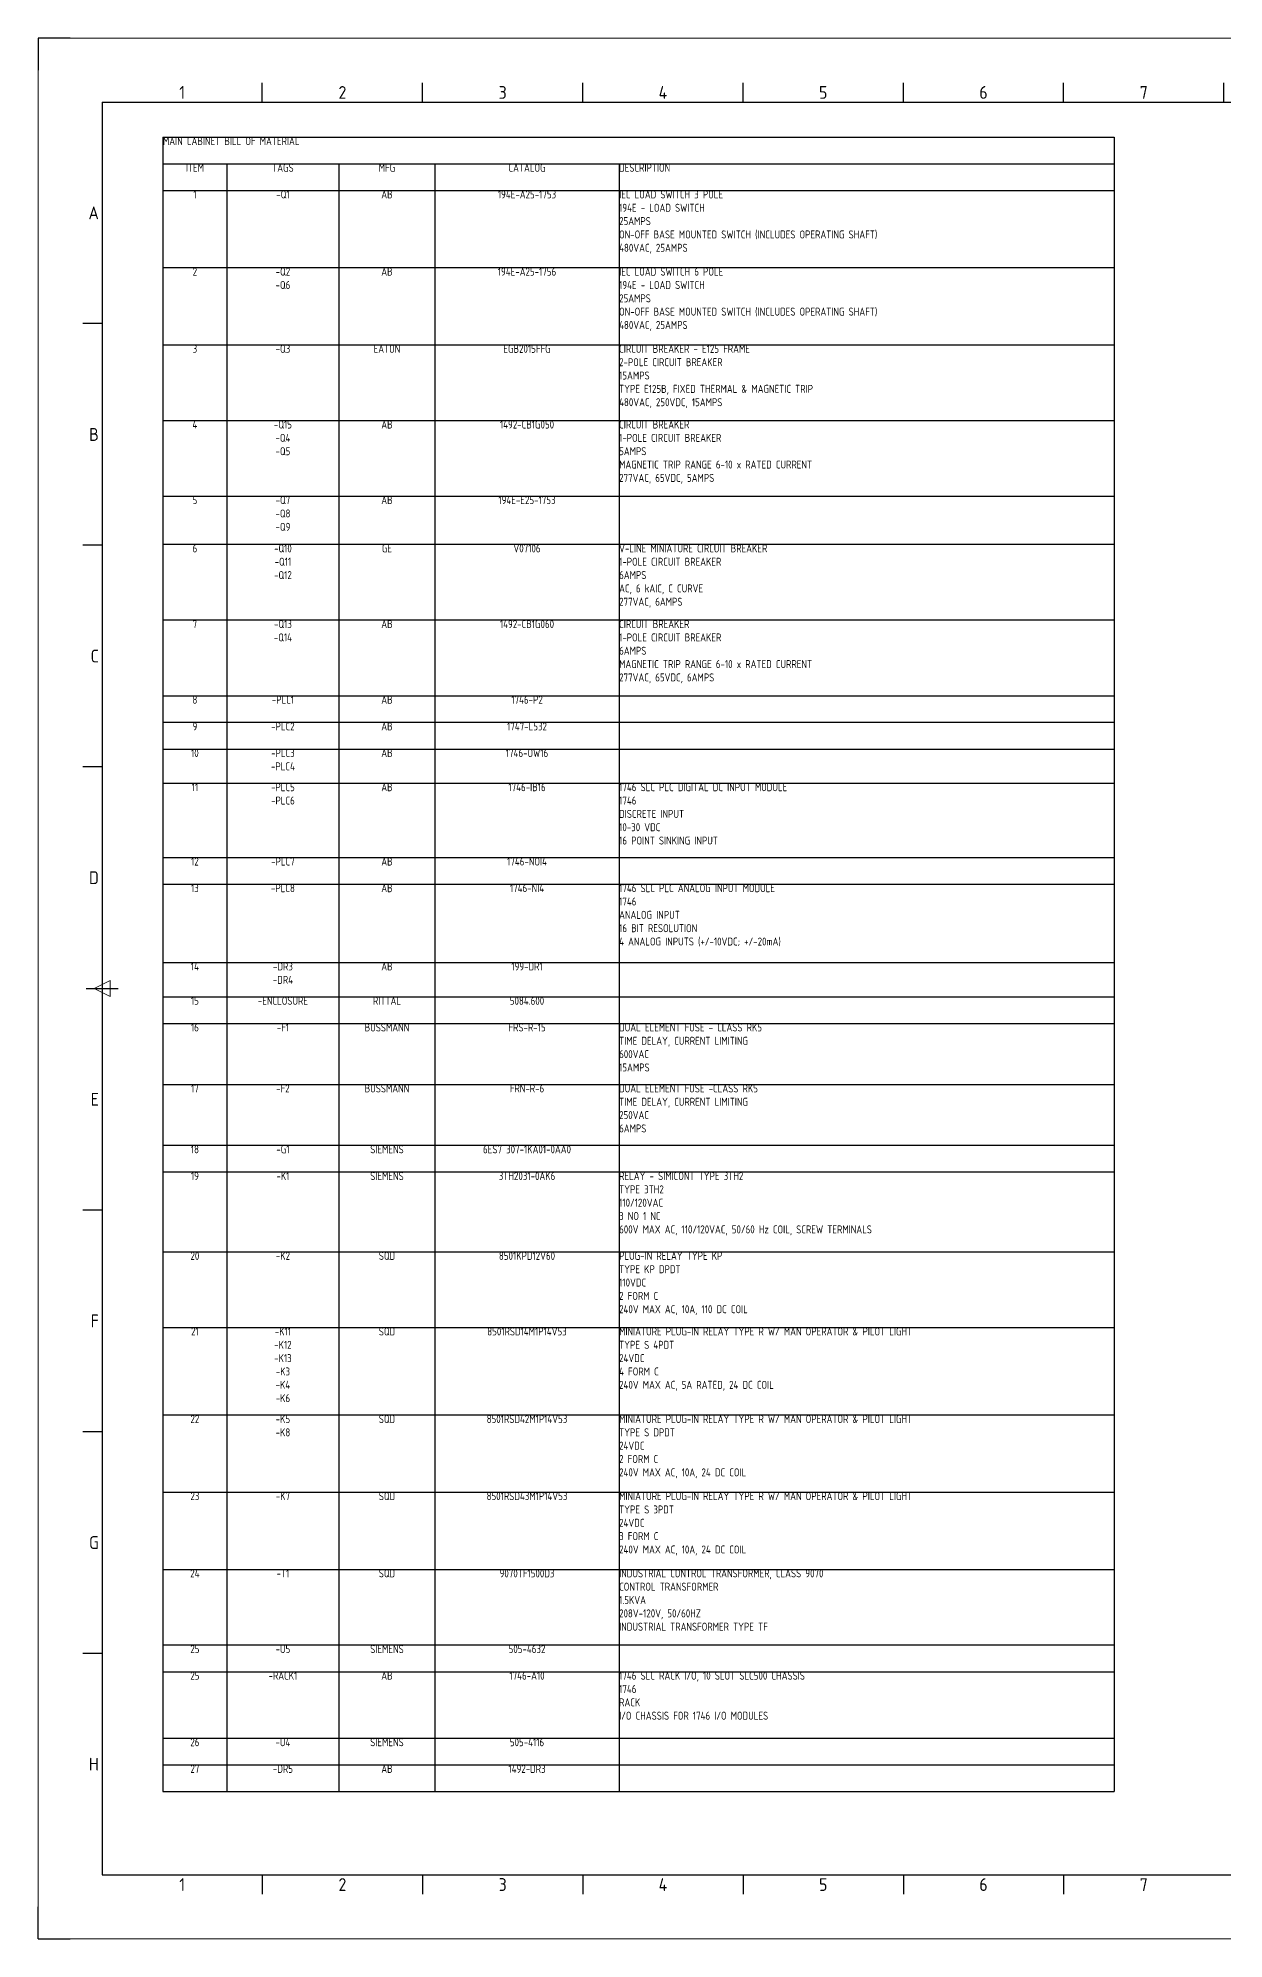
# Model space of a CAD drawing. Header units: inches. Extents: x -1220 to 2144, y -720 to 1656.
# Drawn here: x -1220 to 262, y -720 to 1656 of the extents above; entities that cross this region are included whole.
import ezdxf
from ezdxf.enums import TextEntityAlignment as Align

# ---------------------------------------------------------------- set-up
doc = ezdxf.new("R2010")
doc.units = ezdxf.units.IN
doc.header["$LTSCALE"] = 12
doc.layers.add('AE_BOR', color=1, linetype='Continuous')
doc.layers.add('MISC', color=7, linetype='Continuous')
doc.styles.add('WD_IEC', font='isocp2.shx', dxfattribs={"width": 0.9, "height": 4, "bigfont": 'gbcbig.shx'})

# ---------------------------------------------------------------- blocks, each defined once
blk = doc.blocks.new('gb_a1')
for p, q in [((20, 574), (20, 20)), ((20, 574), (821, 574)), ((20, 20), (821, 20))]:
    blk.add_line(p, q)
at = {"layer": 'AE_BOR', "lineweight": 30}
for p, q in [((10, 594), (0, 594)), ((0, 594), (0, 584)), ((0, 0), (0, 10)), ((0, 0), (10, 0))]:
    blk.add_line(p, q, dxfattribs=at)
at = {"layer": 'AE_BOR', "color": 1, "lineweight": 15}
for p, q in [((0, 594), (841, 594)), ((0, 0), (0, 594)), ((17.5, 297), (22.5, 299.5)), ((22.5, 294.5), (17.5, 297)), ((22.5, 299.5), (22.5, 294.5)), ((841, 0), (0, 0))]:
    blk.add_line(p, q, dxfattribs=at)
at = {"layer": 'AE_BOR'}
for p, q in [((70.0625, 574), (70.0625, 580)), ((120.125, 574), (120.125, 580)), ((170.1875, 574), (170.1875, 580)), ((220.25, 574), (220.25, 580)), ((270.3125, 574), (270.3125, 580)), ((320.375, 574), (320.375, 580)), ((370.4375, 574), (370.4375, 580)), ((20, 504.75), (14, 504.75)), ((20, 435.5), (14, 435.5)), ((20, 366.25), (14, 366.25)), ((20, 227.75), (14, 227.75)), ((20, 158.5), (14, 158.5)), ((20, 89.25), (14, 89.25)), ((70.0625, 20), (70.0625, 14)), ((120.125, 20), (120.125, 14)), ((170.1875, 20), (170.1875, 14)), ((220.25, 20), (220.25, 14)), ((270.3125, 20), (270.3125, 14)), ((320.375, 20), (320.375, 14))]:
    blk.add_line(p, q, dxfattribs=at)
at = {"layer": 'AE_BOR', "color": 2, "lineweight": 30}
blk.add_line((15, 297), (25, 297), dxfattribs=at)
at = {"layer": 'AE_BOR', "style": 'WD_IEC'}
for s, p in [('1', (45.03125, 575)), ('2', (95.09375, 575)), ('3', (145.15625, 575)), ('4', (195.21875, 575)), ('5', (245.28125, 575)), ('6', (295.34375, 575)), ('7', (345.40625, 575)), ('1', (45.03125, 15)), ('2', (95.09375, 15)), ('3', (145.15625, 15)), ('4', (195.21875, 15)), ('5', (245.28125, 15)), ('6', (295.34375, 15)), ('7', (345.40625, 15))]:
    blk.add_text(s, height=4, dxfattribs=at).set_placement(p, align=Align.CENTER)
for s, p in [('A', (19, 539.375)), ('B', (19, 470.125)), ('C', (19, 400.875)), ('D', (19, 331.625)), ('E', (19, 262.375)), ('F', (19, 193.125)), ('G', (19, 123.875)), ('H', (19, 54.625))]:
    blk.add_text(s, height=4, dxfattribs=at).set_placement(p, align=Align.MIDDLE_RIGHT)
blk = doc.blocks.new('*T30')
at = {"layer": 'Defpoints', "color": 8, "lineweight": 0}
blk.add_line((0, 0), (0, 0), dxfattribs=at)
at = {"layer": 'MISC', "color": 0, "lineweight": -2}
for p, q in [((0, 0), (1188.6, 0)), ((0, 0), (0, -2067.9)), ((1188.6, 0), (1188.6, -2067.9)), ((0, -33.3), (1188.6, -33.3)), ((80, -33.3), (80, -2067.9)), ((220, -33.3), (220, -2067.9)), ((340, -33.3), (340, -2067.9)), ((570, -33.3), (570, -2067.9)), ((0, -66.7), (1188.6, -66.7)), ((0, -163.1), (1188.6, -163.1)), ((0, -259.6), (1188.6, -259.6)), ((0, -354.2), (1188.6, -354.2)), ((0, -448.8), (1188.6, -448.8)), ((0, -509), (1188.6, -509)), ((0, -603.6), (1188.6, -603.6)), ((0, -698.2), (1188.6, -698.2)), ((0, -731.5), (1188.6, -731.5)), ((0, -764.9), (1188.6, -764.9)), ((0, -807.5), (1188.6, -807.5)), ((0, -900.4), (1188.6, -900.4)), ((0, -933.8), (1188.6, -933.8)), ((0, -1031.7), (1188.6, -1031.7)), ((0, -1074.5), (1188.6, -1074.5)), ((0, -1107.9), (1188.6, -1107.9)), ((0, -1184), (1188.6, -1184)), ((0, -1260.2), (1188.6, -1260.2)), ((0, -1293.5), (1188.6, -1293.5)), ((0, -1393.3), (1188.6, -1393.3)), ((0, -1487.9), (1188.6, -1487.9)), ((0, -1597.2), (1188.6, -1597.2)), ((0, -1693.7), (1188.6, -1693.7)), ((0, -1790.2), (1188.6, -1790.2)), ((0, -1884.7), (1188.6, -1884.7)), ((0, -1918.1), (1188.6, -1918.1)), ((0, -2001.2), (1188.6, -2001.2)), ((0, -2034.5), (1188.6, -2034.5)), ((0, -2067.9), (1188.6, -2067.9))]:
    blk.add_line(p, q, dxfattribs=at)
at = {"layer": 'MISC', "color": 3, "char_height": 10, "style": 'WD_IEC'}
for s, insert, width, attachment_point in [('MAIN CABINET BILL OF MATERIAL', (0.1, -0.1), 1188.448, 1), ('ITEM', (40, -33.4), 79.88, 2), ('TAGS', (150, -33.4), 139.88, 2), ('MFG', (280, -33.4), 119.88, 2), ('CATALOG', (455, -33.4), 229.88, 2), ('DESCRIPTION', (570.1, -33.4), 618.448, 1), ('1', (40, -66.7), 79.88, 2), ('-Q1', (150, -66.7), 139.88, 2), ('AB', (280, -66.7), 119.88, 2), ('194E-A25-1753', (455, -66.7), 229.88, 2), ('IEC LOAD SWITCH 3 POLE\\P194E - LOAD SWITCH\\P25AMPS\\PON-OFF BASE MOUNTED SWITCH (INCLUDES OPERATING SHAFT)\\P480VAC, 25AMPS', (570.1, -66.7), 618.448, 1), ('2', (40, -163.2), 79.88, 2), ('-Q2\\P-Q6', (150, -163.2), 139.88, 2), ('AB', (280, -163.2), 119.88, 2), ('194E-A25-1756', (455, -163.2), 229.88, 2), ('IEC LOAD SWITCH 6 POLE\\P194E - LOAD SWITCH\\P25AMPS\\PON-OFF BASE MOUNTED SWITCH (INCLUDES OPERATING SHAFT)\\P480VAC, 25AMPS', (570.1, -163.2), 618.448, 1), ('3', (40, -259.7), 79.88, 2), ('-Q3', (150, -259.7), 139.88, 2), ('EATON', (280, -259.7), 119.88, 2), ('EGB2015FFG', (455, -259.7), 229.88, 2), ('CIRCUIT BREAKER - E125 FRAME\\P2-POLE CIRCUIT BREAKER\\P15AMPS\\PTYPE E125B, FIXED THERMAL & MAGNETIC TRIP\\P480VAC, 250VDC, 15AMPS', (570.1, -259.7), 618.448, 1), ('4', (40, -354.3), 79.88, 2), ('-Q15\\P-Q4\\P-Q5', (150, -354.3), 139.88, 2), ('AB', (280, -354.3), 119.88, 2), ('1492-CB1G050', (455, -354.3), 229.88, 2), ('CIRCUIT BREAKER\\P1-POLE CIRCUIT BREAKER\\P5AMPS\\PMAGNETIC TRIP RANGE 6-10 x RATED CURRENT\\P277VAC, 65VDC, 5AMPS', (570.1, -354.3), 618.448, 1), ('5', (40, -448.8), 79.88, 2), ('-Q7\\P-Q8\\P-Q9', (150, -448.8), 139.88, 2), ('AB', (280, -448.8), 119.88, 2), ('194E-E25-1753', (455, -448.8), 229.88, 2), ('6', (40, -509.1), 79.88, 2), ('-Q10\\P-Q11\\P-Q12', (150, -509.1), 139.88, 2), ('GE', (280, -509.1), 119.88, 2), ('V07106', (455, -509.1), 229.88, 2), ('V-LINE MINIATURE CIRCUIT BREAKER\\P1-POLE CIRCUIT BREAKER\\P6AMPS\\PAC, 6 kAIC, C CURVE\\P277VAC, 6AMPS', (570.1, -509.1), 618.448, 1), ('7', (40, -603.7), 79.88, 2), ('-Q13\\P-Q14', (150, -603.7), 139.88, 2), ('AB', (280, -603.7), 119.88, 2), ('1492-CB1G060', (455, -603.7), 229.88, 2), ('CIRCUIT BREAKER\\P1-POLE CIRCUIT BREAKER\\P6AMPS\\PMAGNETIC TRIP RANGE 6-10 x RATED CURRENT\\P277VAC, 65VDC, 6AMPS', (570.1, -603.7), 618.448, 1), ('8', (40, -698.3), 79.88, 2), ('-PLC1', (150, -698.3), 139.88, 2), ('AB', (280, -698.3), 119.88, 2), ('1746-P2', (455, -698.3), 229.88, 2), ('9', (40, -731.6), 79.88, 2), ('-PLC2', (150, -731.6), 139.88, 2), ('AB', (280, -731.6), 119.88, 2), ('1747-L532', (455, -731.6), 229.88, 2), ('10', (40, -764.9), 79.88, 2), ('-PLC3\\P-PLC4', (150, -764.9), 139.88, 2), ('AB', (280, -764.9), 119.88, 2), ('1746-OW16', (455, -764.9), 229.88, 2), ('11', (40, -807.6), 79.88, 2), ('-PLC5\\P-PLC6', (150, -807.6), 139.88, 2), ('AB', (280, -807.6), 119.88, 2), ('1746-IB16', (455, -807.6), 229.88, 2), ('1746 SLC PLC DIGITAL DC INPUT MODULE\\P1746\\PDISCRETE INPUT\\P10-30 VDC\\P16 POINT SINKING INPUT', (570.1, -807.6), 618.448, 1), ('12', (40, -900.5), 79.88, 2), ('-PLC7', (150, -900.5), 139.88, 2), ('AB', (280, -900.5), 119.88, 2), ('1746-NOI4', (455, -900.5), 229.88, 2), ('13', (40, -933.8), 79.88, 2), ('-PLC8', (150, -933.8), 139.88, 2), ('AB', (280, -933.8), 119.88, 2), ('1746-NI4', (455, -933.8), 229.88, 2), ('1746 SLC PLC ANALOG INPUT MODULE\\P1746\\PANALOG INPUT\\P16 BIT RESOLUTION\\P4 ANALOG INPUTS (+/-10VDC; +/-20mA)', (570.1, -933.8), 618.448, 1), ('14', (40, -1031.7), 79.88, 2), ('-DR3\\P-DR4', (150, -1031.7), 139.88, 2), ('AB', (280, -1031.7), 119.88, 2), ('199-DR1', (455, -1031.7), 229.88, 2), ('15', (40, -1074.6), 79.88, 2), ('-ENCLOSURE', (150, -1074.6), 139.88, 2), ('RITTAL', (280, -1074.6), 119.88, 2), ('5084.600', (455, -1074.6), 229.88, 2), ('16', (40, -1107.9), 79.88, 2), ('-F1', (150, -1107.9), 139.88, 2), ('BUSSMANN', (280, -1107.9), 119.88, 2), ('FRS-R-15', (455, -1107.9), 229.88, 2), ('DUAL ELEMENT FUSE - CLASS RK5\\PTIME DELAY, CURRENT LIMITING\\P600VAC\\P15AMPS', (570.1, -1107.9), 618.448, 1), ('17', (40, -1184.1), 79.88, 2), ('-F2', (150, -1184.1), 139.88, 2), ('BUSSMANN', (280, -1184.1), 119.88, 2), ('FRN-R-6', (455, -1184.1), 229.88, 2), ('DUAL ELEMENT FUSE -CLASS RK5\\PTIME DELAY, CURRENT LIMITING\\P250VAC\\P6AMPS', (570.1, -1184.1), 618.448, 1), ('18', (40, -1260.2), 79.88, 2), ('-G1', (150, -1260.2), 139.88, 2), ('SIEMENS', (280, -1260.2), 119.88, 2), ('6ES7 307-1KA01-0AA0', (455, -1260.2), 229.88, 2), ('19', (40, -1293.6), 79.88, 2), ('-K1', (150, -1293.6), 139.88, 2), ('SIEMENS', (280, -1293.6), 119.88, 2), ('3TH2031-0AK6', (455, -1293.6), 229.88, 2), ('RELAY - SIMICONT TYPE 3TH2\\PTYPE 3TH2\\P110/120VAC\\P3 NO 1 NC\\P600V MAX AC, 110/120VAC, 50/60 Hz COIL, SCREW TERMINALS', (570.1, -1293.6), 618.448, 1), ('20', (40, -1393.4), 79.88, 2), ('-K2', (150, -1393.4), 139.88, 2), ('SQD', (280, -1393.4), 119.88, 2), ('8501KPD12V60', (455, -1393.4), 229.88, 2), ('PLUG-IN RELAY TYPE KP\\PTYPE KP DPDT\\P110VDC\\P2 FORM C\\P240V MAX AC, 10A, 110 DC COIL', (570.1, -1393.4), 618.448, 1), ('21', (40, -1487.9), 79.88, 2), ('-K11\\P-K12\\P-K13\\P-K3\\P-K4\\P-K6', (150, -1487.9), 139.88, 2), ('SQD', (280, -1487.9), 119.88, 2), ('8501RSD14M1P14V53', (455, -1487.9), 229.88, 2), ('MINIATURE PLUG-IN RELAY TYPE R W/ MAN OPERATOR & PILOT LIGHT\\PTYPE S 4PDT\\P24VDC\\P4 FORM C\\P240V MAX AC, 5A RATED, 24 DC COIL', (570.1, -1487.9), 618.448, 1), ('22', (40, -1597.3), 79.88, 2), ('-K5\\P-K8', (150, -1597.3), 139.88, 2), ('SQD', (280, -1597.3), 119.88, 2), ('8501RSD42M1P14V53', (455, -1597.3), 229.88, 2), ('MINIATURE PLUG-IN RELAY TYPE R W/ MAN OPERATOR & PILOT LIGHT\\PTYPE S DPDT\\P24VDC\\P2 FORM C\\P240V MAX AC, 10A, 24 DC COIL', (570.1, -1597.3), 618.448, 1), ('23', (40, -1693.7), 79.88, 2), ('-K7', (150, -1693.7), 139.88, 2), ('SQD', (280, -1693.7), 119.88, 2), ('8501RSD43M1P14V53', (455, -1693.7), 229.88, 2), ('MINIATURE PLUG-IN RELAY TYPE R W/ MAN OPERATOR & PILOT LIGHT\\PTYPE S 3PDT\\P24VDC\\P3 FORM C\\P240V MAX AC, 10A, 24 DC COIL', (570.1, -1693.7), 618.448, 1), ('24', (40, -1790.2), 79.88, 2), ('-T1', (150, -1790.2), 139.88, 2), ('SQD', (280, -1790.2), 119.88, 2), ('9070TF1500D3', (455, -1790.2), 229.88, 2), ('INDUSTRIAL CONTROL TRANSFORMER, CLASS 9070\\PCONTROL TRANSFORMER\\P1.5KVA\\P208V-120V, 50/60HZ\\PINDUSTRIAL TRANSFORMER TYPE TF', (570.1, -1790.2), 618.448, 1), ('25', (40, -1884.8), 79.88, 2), ('-U5', (150, -1884.8), 139.88, 2), ('SIEMENS', (280, -1884.8), 119.88, 2), ('505-4632', (455, -1884.8), 229.88, 2), ('25', (40, -1918.1), 79.88, 2), ('-RACK1', (150, -1918.1), 139.88, 2), ('AB', (280, -1918.1), 119.88, 2), ('1746-A10', (455, -1918.1), 229.88, 2), ('1746 SLC RACK I/O, 10 SLOT SLC500 CHASSIS\\P1746\\PRACK\\PI/O CHASSIS FOR 1746 I/O MODULES', (570.1, -1918.1), 618.448, 1), ('26', (40, -2001.3), 79.88, 2), ('-U4', (150, -2001.3), 139.88, 2), ('SIEMENS', (280, -2001.3), 119.88, 2), ('505-4116', (455, -2001.3), 229.88, 2), ('27', (40, -2034.6), 79.88, 2), ('-DR5', (150, -2034.6), 139.88, 2), ('AB', (280, -2034.6), 119.88, 2), ('1492-DR3', (455, -2034.6), 229.88, 2)]:
    blk.add_mtext(s, dxfattribs=dict(at, insert=insert, width=width, attachment_point=attachment_point))

msp = doc.modelspace()

# ---------------------------------------------------------------- block references
at = {"xscale": 4, "yscale": 4, "zscale": 4}
msp.add_blockref('gb_a1', (-1220, -720), dxfattribs=at)
msp.add_blockref('*T30', (-1064, 1532.2))

doc.saveas('drawing.dxf')
